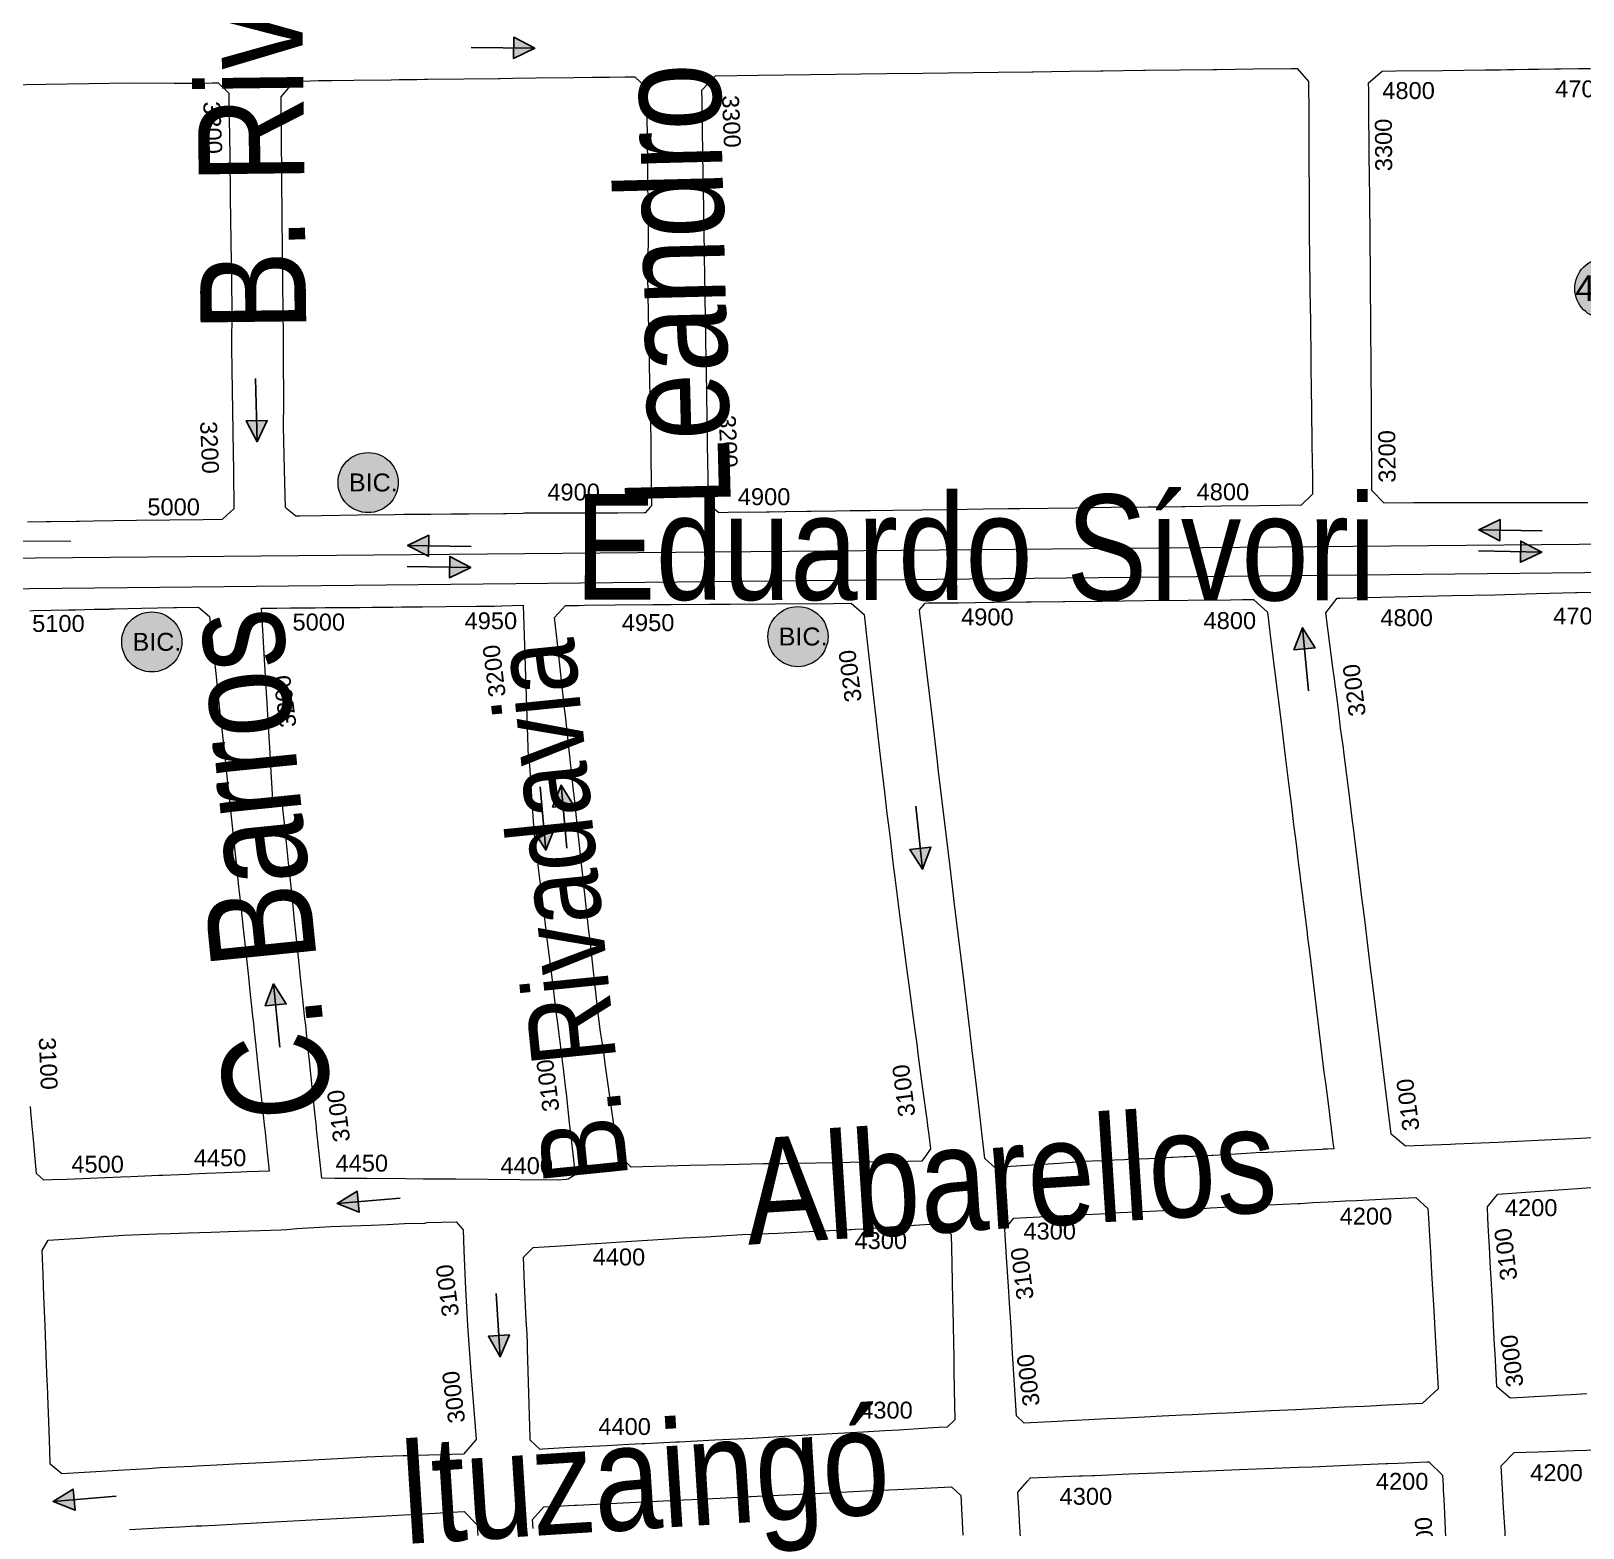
# Model space of a CAD drawing. Header units: millimetres. Extents: x 11558 to 23675, y 49449 to 61482.
# Drawn here: x 16258.3 to 16625.3, y 56756 to 57110 of the extents above; entities that cross this region are included whole.
import ezdxf

# ---------------------------------------------------------------- set-up
doc = ezdxf.new("R2010")
doc.units = ezdxf.units.MM
for name, color, linetype in [('0. plano base - nombres calles', 22, 'Continuous'), ('0. Plano Base - PLANO', 254, 'Continuous'), ('0. Plano base - sentido calles', 253, 'Continuous'), ('7. puesta en valor CC la lucila', 212, 'Continuous'), ('numeración', 7, 'Continuous')]:
    doc.layers.add(name, color=color, linetype=linetype)
for name, color, linetype, true_color in [('Linea 407 IDA', 7, 'Continuous', 0xd10000), ('Linea 407 REGRESO', 7, 'Continuous', 0x0034d1), ('Linea 93 VUELTA', 7, 'Continuous', 0xfecc66)]:
    doc.layers.add(name, color=color, linetype=linetype, true_color=true_color)
doc.layers.add('Linea Bicentenario Nueva', color=7, linetype='Continuous', true_color=0x0000cc, transparency=0.05)
doc.layers.get('7. puesta en valor CC la lucila').off()
doc.styles.get("Standard").update_dxf_attribs({"font": 'arial.ttf'})

# ---------------------------------------------------------------- blocks, each defined once
blk = doc.blocks.new('MANZANAS')
at = {"layer": '0. Plano Base - PLANO', "color": 0, "linetype": 'Continuous', "lineweight": 5}
for points in [[(5635634.1, 6179394.56), (5635625.45, 6179390.06), (5635622.36, 6179388.44), (5635613.6, 6179383.89), (5635613.39, 6179383.78), (5635613.19, 6179383.68), (5635607.9, 6179380.92), (5635605.64, 6179379.75), (5635604.95, 6179379.39), (5635604.41, 6179379.11), (5635601.85, 6179377.78), (5635597.53, 6179375.53), (5635591.36, 6179372.32), (5635587.43, 6179373.61), (5635587.39, 6179373.69), (5635583.23, 6179381.59), (5635582.87, 6179382.26), (5635578.88, 6179389.84), (5635578.49, 6179390.58), (5635573.86, 6179399.36), (5635569.21, 6179408.16), (5635569.12, 6179408.34), (5635564.59, 6179416.87), (5635563.26, 6179419.37), (5635562.87, 6179420.09), (5635560.15, 6179425.22), (5635559.74, 6179425.98), (5635559.71, 6179426.04), (5635555.02, 6179434.87), (5635550.36, 6179443.64), (5635549.35, 6179445.55), (5635545.7, 6179452.43), (5635543.12, 6179457.28), (5635542.31, 6179458.8), (5635543.84, 6179462.73), (5635543.93, 6179462.78), (5635546.77, 6179464.3), (5635556.47, 6179469.49), (5635565.37, 6179474.26), (5635568.5, 6179475.94), (5635569.96, 6179476.72), (5635571.41, 6179477.5), (5635574.26, 6179479.03), (5635574.43, 6179479.12), (5635576.56, 6179480.26), (5635579.83, 6179482.01), (5635580.87, 6179482.57), (5635581.02, 6179482.65), (5635584.86, 6179484.71), (5635585.34, 6179484.96), (5635587.32, 6179486.02)], [(5635722.69, 6179272.58), (5635700.54, 6179259.62), (5635697.35, 6179257.76), (5635686.26, 6179251.27), (5635685.05, 6179250.56), (5635676.24, 6179245.54), (5635675.21, 6179244.95), (5635665.99, 6179239.7), (5635661.66, 6179240.63), (5635654.37, 6179251.24), (5635644.43, 6179265.71), (5635640.88, 6179270.88), (5635639.57, 6179272.79), (5635637.32, 6179276.06), (5635634.63, 6179279.98), (5635632.34, 6179283.31), (5635629.72, 6179287.12), (5635624.79, 6179294.3), (5635619.99, 6179301.29), (5635619.8, 6179301.56), (5635615.28, 6179308.14), (5635614.98, 6179308.58), (5635610.05, 6179315.75), (5635609.52, 6179316.54), (5635606.79, 6179320.31), (5635605.06, 6179322.84), (5635602.81, 6179326.12), (5635600.92, 6179328.82), (5635600.11, 6179329.99), (5635598.54, 6179332.23), (5635595.36, 6179336.79), (5635593.58, 6179339.34), (5635591.08, 6179342.92), (5635591.85, 6179347.22), (5635592.51, 6179347.59), (5635598, 6179350.6), (5635606.66, 6179355.37), (5635615.66, 6179360.32), (5635624.6, 6179365.16), (5635633.16, 6179369.95), (5635641.24, 6179374.4), (5635641.6, 6179374.6), (5635650.49, 6179379.49)], [(5635256.56, 6179309.88), (5635264.84, 6179314.33), (5635273.82, 6179319.16), (5635282.32, 6179323.74), (5635291.7, 6179328.51), (5635292.79, 6179329.08), (5635295.72, 6179330.65), (5635299.69, 6179332.77), (5635300.87, 6179333.4), (5635304.24, 6179332.43), (5635307.11, 6179327.08), (5635311.21, 6179319.44), (5635315.97, 6179310.56), (5635320.8, 6179301.57), (5635325.42, 6179292.95), (5635328.4, 6179287.39), (5635332.56, 6179279.24), (5635337.37, 6179270.31), (5635341.93, 6179261.84), (5635342.13, 6179261.48), (5635346.4, 6179253.57), (5635350.62, 6179245.73), (5635349.82, 6179243.52), (5635349.33, 6179242.19), (5635345.34, 6179240.05), (5635331.46, 6179232.6), (5635326.67, 6179230.03), (5635322.52, 6179227.8), (5635319.54, 6179226.2), (5635318.96, 6179225.89), (5635313.6, 6179223.01), (5635312.64, 6179222.5), (5635308.73, 6179220.4)], [(5635731.02, 6179207.44), (5635727.85, 6179205.53), (5635724.93, 6179203.81), (5635724.09, 6179203.32), (5635720.33, 6179201.1), (5635716.84, 6179199), (5635715.44, 6179198.17), (5635711.39, 6179199.08), (5635707.43, 6179205.84), (5635706.37, 6179207.64), (5635704.04, 6179211.62), (5635701.94, 6179215.19), (5635698.34, 6179221.29), (5635697.16, 6179223.29), (5635694.58, 6179227.68), (5635692.71, 6179230.87), (5635691.13, 6179233.55), (5635689.77, 6179235.85), (5635690.33, 6179238.44), (5635690.58, 6179239.62), (5635710.43, 6179251.82)], [(5635318.89, 6179202.03), (5635319.7, 6179202.49), (5635327.01, 6179206.5), (5635328.37, 6179207.25), (5635332.28, 6179209.39), (5635335.01, 6179210.88), (5635335.43, 6179211.1), (5635335.59, 6179211.19), (5635336.42, 6179211.65), (5635342.1, 6179214.75), (5635348.76, 6179218.39), (5635349.33, 6179218.7), (5635353.91, 6179221.21), (5635354.59, 6179221.05), (5635357.29, 6179220.42), (5635359.63, 6179216.89), (5635363.13, 6179211.63), (5635365.58, 6179207.93), (5635367.89, 6179204.46), (5635369.56, 6179201.94), (5635371.02, 6179199.75), (5635374.87, 6179193.95), (5635375.24, 6179193.38), (5635375.63, 6179192.8), (5635376.11, 6179192.08), (5635376.14, 6179192.03), (5635380.51, 6179185.45), (5635381.52, 6179183.93), (5635385.71, 6179177.62), (5635390.55, 6179170.32), (5635392.84, 6179166.87), (5635394.26, 6179164.75), (5635395.12, 6179163.45), (5635395.4, 6179163.03), (5635398.38, 6179158.53), (5635399.9, 6179156.25), (5635404.69, 6179149.03), (5635406.99, 6179145.57), (5635408.58, 6179143.17), (5635409.43, 6179141.9), (5635409.5, 6179141.79), (5635410.84, 6179139.77), (5635411.86, 6179138.24), (5635413.75, 6179135.39), (5635414.37, 6179134.45), (5635414.62, 6179134.08), (5635416.04, 6179131.94), (5635419.23, 6179127.13), (5635419.7, 6179126.43), (5635422.51, 6179122.2), (5635424.5, 6179119.19), (5635424.72, 6179118.87), (5635427.8, 6179114.22), (5635430.24, 6179110.56), (5635425.71, 6179107.97), (5635424.41, 6179107.22), (5635422.68, 6179106.23), (5635421.12, 6179105.33), (5635417.38, 6179103.2), (5635414.31, 6179101.43), (5635413.71, 6179101.09), (5635411.76, 6179099.97), (5635408.38, 6179098.03), (5635407.56, 6179097.57), (5635401.8, 6179094.27), (5635399.75, 6179093.09), (5635396.55, 6179091.26), (5635388.59, 6179086.7), (5635385.63, 6179085), (5635383.93, 6179084.03), (5635381.7, 6179084.66), (5635379.81, 6179087.59), (5635377.31, 6179091.46), (5635375.16, 6179094.82), (5635375.06, 6179094.98), (5635374.23, 6179096.27), (5635373.09, 6179098.03)], [(5635779.03, 6179118.61), (5635775.48, 6179116.47), (5635771.59, 6179114.14), (5635765.83, 6179110.68), (5635763.08, 6179111.65), (5635756.84, 6179122.42), (5635754.91, 6179125.75), (5635751.1, 6179132.32), (5635746.73, 6179139.87), (5635745.06, 6179142.63), (5635742.26, 6179147.31), (5635737.74, 6179154.93), (5635735.87, 6179158), (5635735.15, 6179159.19), (5635733.44, 6179162), (5635729.39, 6179168.75), (5635728.92, 6179169.57), (5635725.99, 6179174.45), (5635724.39, 6179177.12), (5635720.9, 6179182.98), (5635722.19, 6179187.2), (5635727.16, 6179190), (5635734.64, 6179194.2), (5635742.32, 6179198.52)], [(5635629.3, 6179113.15), (5635626.5, 6179117.82), (5635625.82, 6179118.97), (5635624.9, 6179120.51), (5635622.36, 6179124.78), (5635623.21, 6179128.15), (5635623.46, 6179129.15), (5635628.48, 6179132.02), (5635633.46, 6179134.87), (5635634.16, 6179135.27), (5635636.21, 6179136.44), (5635636.65, 6179136.69), (5635643.74, 6179140.75), (5635651.19, 6179145.01), (5635658.45, 6179149.17), (5635666.3, 6179153.66), (5635673.42, 6179157.73), (5635678.44, 6179160.6), (5635681.33, 6179162.21), (5635688.57, 6179166.4), (5635696.45, 6179170.91), (5635696.86, 6179171.14), (5635699.01, 6179172.38), (5635704.87, 6179175.73), (5635705.32, 6179175.98), (5635709.62, 6179174.65), (5635710.89, 6179172.48), (5635711.43, 6179171.54), (5635712.44, 6179169.82), (5635714.19, 6179166.8), (5635718.89, 6179158.75)], [(5635524.62, 6179064.3), (5635523.53, 6179066.12), (5635524.2, 6179068.95), (5635524.46, 6179070.01), (5635525.9, 6179070.86), (5635530.78, 6179073.71), (5635531.28, 6179074), (5635538, 6179077.92), (5635553.02, 6179086.69), (5635556.54, 6179088.74), (5635559.03, 6179090.2), (5635560.53, 6179091.08), (5635566.66, 6179094.65), (5635566.83, 6179094.75), (5635568.07, 6179095.48), (5635575.49, 6179099.81), (5635582.8, 6179104.08), (5635590.28, 6179108.44), (5635593.43, 6179110.29), (5635596.72, 6179112.21), (5635598.11, 6179113.02), (5635607.86, 6179118.71), (5635610.77, 6179117.91), (5635615.52, 6179109.8)], [(5635440, 6179020.12), (5635447.26, 6179024.38), (5635450.26, 6179026.14), (5635453.61, 6179028.1), (5635454.79, 6179028.79), (5635457.44, 6179030.35), (5635462.16, 6179033.11), (5635469.65, 6179037.54), (5635472.16, 6179039.01), (5635477.12, 6179041.94), (5635484.92, 6179046.55), (5635492.32, 6179050.91), (5635499.84, 6179055.36), (5635502.37, 6179056.85), (5635505.64, 6179058.78), (5635508.26, 6179060.33), (5635512.47, 6179059.02), (5635513.75, 6179056.81)]]:
    blk.add_lwpolyline(points, dxfattribs=at)
for points in [[(5635403.17, 6179384.6), (5635404.47, 6179389.1), (5635413.4, 6179393.88), (5635440.16, 6179408.22), (5635447.69, 6179412.25), (5635463.36, 6179420.65), (5635470.42, 6179424.43), (5635470.71, 6179424.59), (5635478.35, 6179428.68), (5635484.82, 6179432.15), (5635485.26, 6179432.39), (5635493.69, 6179436.9), (5635493.88, 6179437), (5635494.12, 6179437.14), (5635501.34, 6179441), (5635508.13, 6179444.64), (5635508.97, 6179445.09), (5635516.59, 6179449.17), (5635524.44, 6179453.38), (5635525.25, 6179453.82), (5635525.71, 6179454.06), (5635529.55, 6179452.53), (5635529.68, 6179452.27), (5635533, 6179445.96), (5635534.4, 6179443.3), (5635534.44, 6179443.21), (5635537.72, 6179436.99), (5635542.38, 6179428.12), (5635547.04, 6179419.25), (5635548.14, 6179417.21), (5635549.57, 6179414.54), (5635551.7, 6179410.56), (5635551.73, 6179410.51), (5635552.77, 6179408.57), (5635554.06, 6179406.16), (5635556.35, 6179401.9), (5635556.4, 6179401.8), (5635557.57, 6179399.63), (5635558.92, 6179397.1), (5635561.14, 6179392.97), (5635563.73, 6179388.14), (5635565.78, 6179384.32), (5635565.83, 6179384.22), (5635565.89, 6179384.1), (5635569.8, 6179376.82), (5635569.87, 6179376.68), (5635573.47, 6179369.97), (5635573.52, 6179369.88), (5635575.38, 6179366.41), (5635574.17, 6179362.81), (5635565.5, 6179358.16), (5635557.57, 6179353.91), (5635549.99, 6179349.84), (5635549.34, 6179349.49), (5635544.46, 6179346.88), (5635542.3, 6179345.72), (5635534.58, 6179341.58), (5635527.18, 6179337.62), (5635515.57, 6179331.39), (5635513.14, 6179330.09), (5635507.89, 6179327.28), (5635501.15, 6179323.67), (5635489.09, 6179317.2), (5635484.4, 6179314.69), (5635483.34, 6179314.12), (5635480.16, 6179312.42), (5635477.26, 6179310.86), (5635472.08, 6179308.09), (5635471.62, 6179307.84), (5635471.1, 6179307.56), (5635466.75, 6179305.23), (5635466.63, 6179305.17), (5635463.35, 6179303.41), (5635462.82, 6179303.12), (5635462.77, 6179303.1), (5635454.72, 6179298.78), (5635452.82, 6179297.76), (5635449.73, 6179298.43), (5635449.42, 6179299), (5635447.91, 6179301.79), (5635447.13, 6179303.23), (5635446.33, 6179304.71), (5635445.34, 6179306.56), (5635442.61, 6179311.61), (5635440.54, 6179315.44), (5635436.96, 6179322.07), (5635433.45, 6179328.57), (5635426.41, 6179341.6), (5635426.15, 6179342.06), (5635421.88, 6179349.98), (5635421.63, 6179350.43), (5635416.58, 6179359.79), (5635410.45, 6179371.09), (5635404.43, 6179382.27)], [(5635364.81, 6179251.11), (5635364.4, 6179250.89), (5635363.84, 6179251.02), (5635361.81, 6179251.46), (5635361.27, 6179251.58), (5635356.99, 6179259.38), (5635353.65, 6179265.47), (5635352.03, 6179268.41), (5635349.57, 6179273.38), (5635348.07, 6179276.21), (5635345.79, 6179280.52), (5635344.1, 6179283.71), (5635343.84, 6179284.21), (5635341.96, 6179287.76), (5635341.41, 6179288.79), (5635340.14, 6179291.19), (5635339.86, 6179291.72), (5635335.87, 6179299.26), (5635331.81, 6179306.83), (5635331.74, 6179306.95), (5635329.69, 6179310.81), (5635329.62, 6179310.93), (5635327.82, 6179314.32), (5635327.71, 6179314.53), (5635325.9, 6179317.92), (5635325.48, 6179318.71), (5635325.35, 6179318.95), (5635324.69, 6179320.2), (5635324.62, 6179320.33), (5635323.77, 6179321.92), (5635320.74, 6179327.62), (5635319.36, 6179330.22), (5635318.18, 6179332.44), (5635315.6, 6179337.29), (5635316.66, 6179341.94), (5635321.69, 6179344.8), (5635324.47, 6179346.28), (5635329.08, 6179348.75), (5635336.84, 6179352.91), (5635338.5, 6179353.8), (5635341.95, 6179355.64), (5635342.2, 6179355.77), (5635343.84, 6179356.65), (5635344.35, 6179356.93), (5635344.4, 6179356.96), (5635352, 6179361.02), (5635359.24, 6179364.9), (5635359.56, 6179365.07), (5635362.19, 6179366.48), (5635367.02, 6179369.07), (5635367.09, 6179369.1), (5635374.9, 6179373.28), (5635378.81, 6179375.38), (5635380.21, 6179376.13), (5635382.34, 6179377.27), (5635385.65, 6179379.04), (5635387.67, 6179380.12), (5635391.31, 6179379.02), (5635394.3, 6179373.45), (5635399.82, 6179363.12), (5635399.93, 6179362.9), (5635400.35, 6179362.13), (5635401.91, 6179359.21), (5635403.97, 6179355.36), (5635404.09, 6179355.13), (5635408.15, 6179347.53), (5635411.9, 6179339.92), (5635411.98, 6179339.77), (5635412.01, 6179339.72), (5635416.19, 6179331.99), (5635420.18, 6179324.65), (5635421.67, 6179321.89), (5635424.3, 6179317), (5635426.01, 6179314.04), (5635428.54, 6179309.41), (5635428.6, 6179309.3), (5635430.89, 6179305.01), (5635432.32, 6179302.32), (5635435.39, 6179296.59), (5635437.93, 6179291.84), (5635437.8, 6179291.32), (5635437.36, 6179289.65), (5635437.2, 6179289.57), (5635431.64, 6179286.67), (5635430.94, 6179286.31), (5635430.03, 6179285.83), (5635423.25, 6179282.3), (5635419.85, 6179280.53), (5635418.52, 6179279.84), (5635415.65, 6179278.35), (5635412.06, 6179276.42), (5635411.72, 6179276.23), (5635408.36, 6179274.35), (5635407.78, 6179274.03), (5635400.45, 6179270.17), (5635400.25, 6179270.06), (5635399.13, 6179269.47), (5635396.81, 6179268.25), (5635392.54, 6179266), (5635392.33, 6179265.89), (5635391.43, 6179265.42), (5635389.12, 6179264.22), (5635387.04, 6179263.1), (5635386.94, 6179263.05), (5635384.95, 6179261.97), (5635377.49, 6179257.93), (5635369.77, 6179253.79), (5635365.15, 6179251.3)], [(5635505.51, 6179299.21), (5635505.95, 6179301.29), (5635506.59, 6179301.63), (5635511.61, 6179304.3), (5635512.17, 6179304.61), (5635512.88, 6179304.98), (5635519.85, 6179308.7), (5635520.28, 6179308.93), (5635527.02, 6179312.52), (5635527.54, 6179312.8), (5635528.11, 6179313.1), (5635534.74, 6179316.64), (5635535.1, 6179316.83), (5635542.81, 6179320.94), (5635542.86, 6179320.97), (5635551.78, 6179325.73), (5635569.65, 6179335.26), (5635572.19, 6179336.61), (5635574.52, 6179337.85), (5635574.58, 6179337.84), (5635578.7, 6179336.72), (5635578.76, 6179336.71), (5635582.64, 6179331.05), (5635594.04, 6179314.47), (5635598.26, 6179308.33), (5635602.58, 6179302.03), (5635604.6, 6179299.1), (5635607.44, 6179294.96), (5635610.06, 6179291.16), (5635612.52, 6179287.58), (5635614.52, 6179284.66), (5635614.68, 6179284.44), (5635617.39, 6179280.48), (5635617.53, 6179280.28), (5635617.8, 6179279.89), (5635622.07, 6179273.67), (5635622.31, 6179273.32), (5635624.99, 6179269.43), (5635627.21, 6179266.19), (5635632.14, 6179259.02), (5635640.77, 6179246.28), (5635642.27, 6179244.27), (5635645.42, 6179239.67), (5635650.34, 6179232.54), (5635650.64, 6179232.09), (5635651.19, 6179231.3), (5635649.9, 6179230.54), (5635649.13, 6179230.08), (5635648.85, 6179229.92), (5635643.42, 6179226.71), (5635640.29, 6179224.85), (5635637.72, 6179223.33), (5635635.36, 6179221.97), (5635630.24, 6179218.91), (5635629.09, 6179218.23), (5635628.97, 6179218.16), (5635626.65, 6179216.79), (5635626.32, 6179216.59), (5635623.83, 6179215.12), (5635623.78, 6179215.09), (5635623.72, 6179215.06), (5635621.27, 6179213.61), (5635621.16, 6179213.55), (5635620.67, 6179213.26), (5635618.37, 6179211.94), (5635618.29, 6179211.9), (5635618.17, 6179211.83), (5635617.17, 6179211.23), (5635613.45, 6179208.98), (5635609.17, 6179206.56), (5635608.52, 6179206.19), (5635604.31, 6179203.77), (5635604.25, 6179203.74), (5635603.87, 6179203.52), (5635599.83, 6179201.21), (5635597.82, 6179199.92), (5635595.18, 6179198.29), (5635591.86, 6179196.29), (5635582.11, 6179190.45), (5635579.05, 6179191.22), (5635575.24, 6179196.87), (5635574.39, 6179198.09), (5635569.37, 6179205.54), (5635564.62, 6179212.51), (5635561.86, 6179216.56), (5635559.6, 6179219.87), (5635554.7, 6179227.06), (5635549.75, 6179234.32), (5635544.97, 6179241.31), (5635539.95, 6179248.66), (5635530.42, 6179262.6), (5635527.13, 6179267.42), (5635525.41, 6179269.98), (5635520.47, 6179277.33), (5635515.63, 6179284.42), (5635515.39, 6179284.75), (5635515.29, 6179284.91), (5635508.5, 6179294.83), (5635505.94, 6179298.58)], [(5635517.85, 6179157.56), (5635505.76, 6179150.83), (5635502.28, 6179151.87), (5635501.62, 6179152.07), (5635498.73, 6179156.09), (5635497.14, 6179158.36), (5635491.96, 6179165.61), (5635489.03, 6179169.71), (5635487.14, 6179172.47), (5635484.59, 6179175.94), (5635482.07, 6179179.47), (5635472.46, 6179193.88), (5635471.17, 6179195.81), (5635457.83, 6179215.79), (5635453.23, 6179222.7), (5635453.02, 6179223.01), (5635442.35, 6179239), (5635442.12, 6179239.34), (5635433.25, 6179252.71), (5635429.72, 6179257.83), (5635430.73, 6179261.53), (5635431.88, 6179262.15), (5635433.55, 6179263.05), (5635434.72, 6179263.72), (5635441.04, 6179267.06), (5635448.99, 6179271.26), (5635452.41, 6179273.07), (5635452.83, 6179273.29), (5635460.85, 6179277.53), (5635461.36, 6179277.8), (5635465.12, 6179279.79), (5635474.56, 6179284.78), (5635486.77, 6179291.24), (5635490.42, 6179293.17), (5635494.41, 6179292.21), (5635498.83, 6179285.63), (5635503.54, 6179278.64), (5635503.84, 6179278.21), (5635504.29, 6179277.52), (5635508.12, 6179271.85), (5635508.36, 6179271.49), (5635508.57, 6179271.18), (5635512.89, 6179264.76), (5635513.21, 6179264.28), (5635518.02, 6179257.15), (5635520.9, 6179252.94), (5635522.81, 6179250.15), (5635524.64, 6179247.49), (5635524.69, 6179247.42), (5635527.87, 6179242.77), (5635529.52, 6179240.36), (5635530.24, 6179239.31), (5635532.41, 6179236.15), (5635535.3, 6179232), (5635537.62, 6179228.72), (5635542.57, 6179221.63), (5635544.83, 6179218.4), (5635547.68, 6179214.34), (5635550.03, 6179210.99), (5635552.6, 6179207.33), (5635553.26, 6179206.39), (5635558.38, 6179199.09), (5635562.6, 6179193.07), (5635563.82, 6179191.31), (5635564.33, 6179190.56), (5635566.57, 6179187.31), (5635566.5, 6179186.75), (5635566.13, 6179183.78), (5635560.25, 6179180.58), (5635554.72, 6179177.58), (5635540.53, 6179169.88), (5635537.24, 6179168.09), (5635533.15, 6179165.94), (5635525.37, 6179161.64)], [(5635421.83, 6179257.01), (5635439.49, 6179225.55), (5635439.6, 6179225.6), (5635440.6, 6179224.16), (5635442.48, 6179221.06), (5635444.52, 6179217.69), (5635449.28, 6179209.9), (5635449.31, 6179209.85), (5635449.53, 6179209.52), (5635451.62, 6179206.47), (5635453.63, 6179203.54), (5635454.81, 6179201.82), (5635455.75, 6179200.46), (5635458.6, 6179196.3), (5635463.55, 6179189.08), (5635468.43, 6179181.97), (5635473.39, 6179174.76), (5635474.26, 6179173.5), (5635476.43, 6179170.36), (5635477.42, 6179168.91), (5635478.32, 6179167.6), (5635479.35, 6179166.12), (5635481.11, 6179163.56), (5635483.13, 6179160.62), (5635484.06, 6179159.23), (5635487.94, 6179153.42), (5635490.12, 6179150.16), (5635494.83, 6179143.1), (5635493.88, 6179141.44), (5635493.48, 6179141.19), (5635491.91, 6179140.2), (5635483.72, 6179136.02), (5635470.29, 6179129.17), (5635465.83, 6179126.9), (5635463.41, 6179125.67), (5635459.85, 6179123.85), (5635451.54, 6179119.61), (5635447.73, 6179117.66), (5635444.83, 6179116.19), (5635442.07, 6179114.77), (5635436.01, 6179123.93), (5635435.57, 6179124.59), (5635435.37, 6179124.9), (5635433.44, 6179127.82), (5635431.32, 6179131.02), (5635428.8, 6179134.83), (5635426.67, 6179138.06), (5635424.78, 6179140.91), (5635424.4, 6179141.48), (5635423.48, 6179142.87), (5635422, 6179145.12), (5635421.11, 6179146.46), (5635420.77, 6179146.97), (5635417.26, 6179152.28), (5635416.59, 6179153.29), (5635413.51, 6179157.95), (5635413.07, 6179158.62), (5635412.29, 6179159.8), (5635407.85, 6179166.51), (5635407.35, 6179167.26), (5635407.23, 6179167.45), (5635403.4, 6179173.25), (5635401.82, 6179175.64), (5635401.12, 6179176.69), (5635396.76, 6179183.29), (5635394.73, 6179186.35), (5635392.72, 6179189.4), (5635392.6, 6179189.34), (5635390.8, 6179188.45), (5635390.53, 6179188.9), (5635386.45, 6179195.74), (5635386.21, 6179196.14), (5635373.49, 6179217.45), (5635368.51, 6179225.8), (5635367.92, 6179226.8), (5635367.29, 6179227.85), (5635370.39, 6179229.51), (5635373.29, 6179231.05), (5635373.54, 6179231.18), (5635374.83, 6179231.87), (5635375.82, 6179232.39), (5635378.48, 6179233.8), (5635380.54, 6179234.9), (5635381.03, 6179235.16), (5635383.12, 6179236.27), (5635387.89, 6179238.8), (5635390.34, 6179240.11), (5635391.88, 6179240.92), (5635394.67, 6179242.41), (5635396.53, 6179243.39), (5635398.92, 6179244.67), (5635400.87, 6179245.7), (5635405.75, 6179248.3), (5635412.16, 6179251.7), (5635415.68, 6179253.57), (5635415.91, 6179253.7), (5635417.33, 6179254.49), (5635417.39, 6179254.53)], [(5635621.69, 6179143.21), (5635616.18, 6179139.99), (5635613.78, 6179140.64), (5635606.76, 6179152.29), (5635606.18, 6179153.25), (5635602.95, 6179158.63), (5635599.35, 6179164.6), (5635598.61, 6179165.82), (5635598.57, 6179165.9), (5635594.35, 6179172.9), (5635590.94, 6179178.56), (5635591.61, 6179181.83), (5635592.95, 6179182.62), (5635598.21, 6179185.7), (5635601.9, 6179187.87), (5635606.3, 6179190.45), (5635609.23, 6179192.18), (5635613.4, 6179194.63), (5635619.46, 6179198.18), (5635622.19, 6179199.79), (5635627.09, 6179202.67), (5635630.14, 6179204.46), (5635631.83, 6179205.45), (5635634.46, 6179206.99), (5635637.93, 6179209.03), (5635640.86, 6179210.75), (5635642.23, 6179211.57), (5635646.54, 6179214.09), (5635649.63, 6179215.87), (5635650.09, 6179216.14), (5635652.76, 6179217.74), (5635655.8, 6179219.52), (5635659.35, 6179221.61), (5635661.58, 6179222.92), (5635667.97, 6179226.67), (5635673.76, 6179230.07), (5635677.45, 6179229.03), (5635678.59, 6179227.12), (5635680.76, 6179223.48), (5635682.73, 6179220.17), (5635685.31, 6179215.84), (5635689.8, 6179208.29), (5635692.17, 6179204.32), (5635699.34, 6179192.29), (5635697.52, 6179187.46), (5635689.04, 6179182.51), (5635688.29, 6179182.07), (5635685.71, 6179180.57), (5635681.69, 6179178.22), (5635674.25, 6179173.86), (5635671.74, 6179172.42), (5635671.63, 6179172.35), (5635666.63, 6179169.43), (5635662.49, 6179167.02), (5635659.12, 6179165.05), (5635657.65, 6179164.19), (5635655.6, 6179163), (5635651.81, 6179160.79), (5635650.48, 6179160.01), (5635648.51, 6179158.86), (5635644.34, 6179156.43), (5635640.74, 6179154.33), (5635636.77, 6179152.01), (5635633.03, 6179149.83), (5635629.36, 6179147.68), (5635626.58, 6179146.07)], [(5635517.94, 6179081.97), (5635517.45, 6179081.67), (5635514.33, 6179082.54), (5635514.05, 6179083.05), (5635503.88, 6179101.35), (5635503.3, 6179102.35), (5635502.13, 6179104.48), (5635500.43, 6179107.29), (5635496.14, 6179114.65), (5635492.97, 6179120.2), (5635493.98, 6179123.27), (5635500.63, 6179127.3), (5635506.63, 6179130.93), (5635506.84, 6179131.06), (5635510.74, 6179133.42), (5635521.44, 6179139.91), (5635524.4, 6179141.65), (5635529.02, 6179144.38), (5635536.4, 6179148.77), (5635543.72, 6179153), (5635551.4, 6179157.49), (5635555.82, 6179160.04), (5635558.48, 6179161.59), (5635558.9, 6179161.84), (5635559.55, 6179162.24), (5635561.07, 6179163.16), (5635566.52, 6179166.46), (5635572.58, 6179170.14), (5635575.73, 6179172.06), (5635576.07, 6179172.26), (5635576.67, 6179172.63), (5635580.27, 6179171.6), (5635583.5, 6179165.69), (5635585.77, 6179161.52), (5635587.58, 6179158.21), (5635588.86, 6179155.85), (5635592.44, 6179149.3), (5635594.35, 6179145.8), (5635595.68, 6179143.35), (5635597.75, 6179139.56), (5635597.86, 6179139.35), (5635601.28, 6179133.09), (5635600.45, 6179130.75), (5635598.66, 6179129.68), (5635596.58, 6179128.42), (5635594.53, 6179127.2), (5635590.58, 6179124.82), (5635587.79, 6179123.17), (5635583.34, 6179120.52), (5635575.75, 6179116.01), (5635570.93, 6179113.15), (5635568.41, 6179111.65), (5635560.81, 6179107.14), (5635553.13, 6179102.64), (5635545.86, 6179098.39), (5635545.2, 6179098), (5635538.89, 6179094.32), (5635538.26, 6179093.95), (5635535.55, 6179092.36), (5635531.05, 6179089.72), (5635523.6, 6179085.37)], [(5635425.49, 6179027.86), (5635419.74, 6179024.43), (5635416.27, 6179025.16), (5635414.61, 6179028.08), (5635412.32, 6179032.1), (5635408.23, 6179039.31), (5635406.99, 6179041.51), (5635406.62, 6179042.16), (5635404.58, 6179045.79), (5635400.07, 6179053.65), (5635396.61, 6179059.74), (5635394.08, 6179064.19), (5635391.26, 6179069.15), (5635391.39, 6179071.92), (5635397.94, 6179075.93), (5635401.49, 6179078.09), (5635403.68, 6179079.43), (5635405.68, 6179080.61), (5635406.64, 6179081.19), (5635413.61, 6179085.15), (5635416.31, 6179086.72), (5635419.91, 6179088.72), (5635424.7, 6179091.38), (5635428.3, 6179093.42), (5635430.36, 6179094.58), (5635432.49, 6179095.79), (5635434.8, 6179097.1), (5635439.1, 6179099.53), (5635440.33, 6179100.23), (5635442.29, 6179101.47), (5635449.23, 6179105.66), (5635455.47, 6179109.17), (5635457.54, 6179110.29), (5635460.88, 6179112.23), (5635465.5, 6179114.98), (5635468.31, 6179116.38), (5635468.99, 6179116.98), (5635475, 6179120.3), (5635477.36, 6179119.36), (5635479.75, 6179115.14), (5635484.28, 6179107.26), (5635488.68, 6179099.72), (5635493.92, 6179091.19), (5635495.55, 6179088.58), (5635499.19, 6179082.78), (5635502.95, 6179076.78), (5635501.9, 6179072.35), (5635492.32, 6179066.99), (5635490.97, 6179066.24), (5635489.35, 6179065.34), (5635485.23, 6179063.03), (5635481.9, 6179061.16), (5635481.78, 6179061.09), (5635477.18, 6179058.37), (5635469.65, 6179053.9), (5635468.57, 6179053.26), (5635462.2, 6179049.49), (5635454.9, 6179045.21), (5635452.61, 6179043.87), (5635447.23, 6179040.77), (5635446.28, 6179040.17), (5635439.81, 6179036.39), (5635439.76, 6179036.36), (5635439.68, 6179036.32), (5635437.35, 6179034.92), (5635432.37, 6179031.96)]]:
    blk.add_lwpolyline(points, close=True, dxfattribs=at)
blk = doc.blocks.new('407 vuelta')
at = {"layer": 'Linea 407 REGRESO', "lineweight": 211, "true_color": 0xededed}
h = blk.add_hatch(color=7, dxfattribs=at)
h.dxf.hatch_style = 1
edge = h.paths.add_edge_path()
edge.add_arc((0, 0), 7.11, 0, 360)
at = {"layer": 'Linea 407 REGRESO', "lineweight": 15}
blk.add_circle((0, 0), 7.11, dxfattribs=at)
at = {"layer": 'Linea 407 REGRESO', "lineweight": 15, "insert": (-6.97, 3.06), "char_height": 6, "attachment_point": 1}
blk.add_mtext_dynamic_manual_height_columns('407', width=16.4579, gutter_width=12.5, heights=[0], dxfattribs=at)
blk = doc.blocks.new('bic. nueva fucsia')
at = {"layer": 'Linea Bicentenario Nueva', "lineweight": 211, "true_color": 0xededed}
h = blk.add_hatch(color=7, dxfattribs=at)
h.dxf.hatch_style = 1
edge = h.paths.add_edge_path()
edge.add_arc((0, 0), 7.11, 0, 360)
at = {"layer": 'Linea Bicentenario Nueva', "color": 230, "lineweight": 9, "true_color": 0xea348c}
blk.add_circle((0, 0), 7.11, dxfattribs=at)
at = {"layer": 'Linea Bicentenario Nueva', "color": 230, "lineweight": 15, "true_color": 0xea348c, "insert": (-4.55, 2.15), "char_height": 4.25, "attachment_point": 1}
blk.add_mtext_dynamic_manual_height_columns('BIC.', width=16.4579, gutter_width=12.5, heights=[0], dxfattribs=at)
blk = doc.blocks.new('bic. nueva verde')
at = {"layer": 'Linea Bicentenario Nueva', "lineweight": 211, "true_color": 0xededed}
h = blk.add_hatch(color=7, dxfattribs=at)
h.dxf.hatch_style = 1
edge = h.paths.add_edge_path()
edge.add_arc((0, 0), 7.11, 0, 360)
at = {"layer": 'Linea Bicentenario Nueva', "color": 62, "lineweight": 9, "true_color": 0xa2c01b}
blk.add_circle((0, 0), 7.11, dxfattribs=at)
at = {"layer": 'Linea Bicentenario Nueva', "color": 62, "lineweight": 15, "true_color": 0xa2c01b, "insert": (-4.55, 2.15), "char_height": 4.25, "attachment_point": 1}
blk.add_mtext_dynamic_manual_height_columns('BIC.', width=16.4579, gutter_width=12.5, heights=[0], dxfattribs=at)

msp = doc.modelspace()

# ---------------------------------------------------------------- hatches: boundary and pattern name
at = {"layer": '0. Plano base - sentido calles', "linetype": 'Continuous', "lineweight": 25, "ltscale": 2, "true_color": 0x1a1a1a}
h = msp.add_hatch(color=250, dxfattribs=at)
h.dxf.hatch_style = 1
h.paths.add_polyline_path([(16377.44, 57105.96), (16372.47, 57108.53), (16372.44, 57106.03)])
h.paths.add_polyline_path([(16377.44, 57105.96), (16372.44, 57106.03), (16372.4, 57103.53)])
h = msp.add_hatch(color=250, dxfattribs=at)
h.dxf.hatch_style = 1
h.paths.add_polyline_path([(16311.79, 57012.87), (16314.16, 57017.94), (16311.66, 57017.87)])
h.paths.add_polyline_path([(16311.79, 57012.87), (16311.66, 57017.87), (16309.16, 57017.8)])
h = msp.add_hatch(color=250, dxfattribs=at)
h.dxf.hatch_style = 1
h.paths.add_polyline_path([(16600.68, 56992.04), (16605.64, 56989.45), (16605.68, 56991.95)])
h.paths.add_polyline_path([(16600.68, 56992.04), (16605.68, 56991.95), (16605.72, 56994.45)])
h = msp.add_hatch(color=250, dxfattribs=at)
h.dxf.hatch_style = 1
h.paths.add_polyline_path([(16347.38, 56988.36), (16352.33, 56985.78), (16352.37, 56988.28)])
h.paths.add_polyline_path([(16347.38, 56988.36), (16352.37, 56988.28), (16352.42, 56990.78)])
h = msp.add_hatch(color=250, dxfattribs=at)
h.dxf.hatch_style = 1
h.paths.add_polyline_path([(16615.59, 56986.79), (16610.63, 56989.37), (16610.59, 56986.87)])
h.paths.add_polyline_path([(16615.59, 56986.79), (16610.59, 56986.87), (16610.55, 56984.37)])
h = msp.add_hatch(color=250, dxfattribs=at)
h.dxf.hatch_style = 1
h.paths.add_polyline_path([(16362.29, 56983.11), (16357.33, 56985.7), (16357.29, 56983.2)])
h.paths.add_polyline_path([(16362.29, 56983.11), (16357.29, 56983.2), (16357.25, 56980.7)])
h = msp.add_hatch(color=250, dxfattribs=at)
h.dxf.hatch_style = 1
h.paths.add_polyline_path([(16559.01, 56968.87), (16556.98, 56963.67), (16559.47, 56963.89)])
h.paths.add_polyline_path([(16559.01, 56968.87), (16559.47, 56963.89), (16561.96, 56964.12)])
h = msp.add_hatch(color=250, dxfattribs=at)
h.dxf.hatch_style = 1
h.paths.add_polyline_path([(16383.68, 56931.68), (16381.64, 56926.48), (16384.13, 56926.7)])
h.paths.add_polyline_path([(16383.68, 56931.68), (16384.13, 56926.7), (16386.62, 56926.92)])
h = msp.add_hatch(color=250, dxfattribs=at)
h.dxf.hatch_style = 1
h.paths.add_polyline_path([(16380.03, 56916.29), (16382.08, 56921.5), (16379.59, 56921.27)])
h.paths.add_polyline_path([(16380.03, 56916.29), (16379.59, 56921.27), (16377.1, 56921.05)])
h = msp.add_hatch(color=250, dxfattribs=at)
h.dxf.hatch_style = 1
h.paths.add_polyline_path([(16469.17, 56911.76), (16471.12, 56917), (16468.64, 56916.73)])
h.paths.add_polyline_path([(16469.17, 56911.76), (16468.64, 56916.73), (16466.15, 56916.46)])
h = msp.add_hatch(color=250, dxfattribs=at)
h.dxf.hatch_style = 1
h.paths.add_polyline_path([(16315.68, 56884.65), (16313.69, 56879.43), (16316.18, 56879.67)])
h.paths.add_polyline_path([(16315.68, 56884.65), (16316.18, 56879.67), (16318.67, 56879.92)])
h = msp.add_hatch(color=250, dxfattribs=at)
h.dxf.hatch_style = 1
h.paths.add_polyline_path([(16330.69, 56832.7), (16335.88, 56830.63), (16335.67, 56833.12)])
h.paths.add_polyline_path([(16330.69, 56832.7), (16335.67, 56833.12), (16335.46, 56835.61)])
h = msp.add_hatch(color=250, dxfattribs=at)
h.dxf.hatch_style = 1
h.paths.add_polyline_path([(16369.29, 56796.48), (16371.46, 56801.63), (16368.97, 56801.47)])
h.paths.add_polyline_path([(16369.29, 56796.48), (16368.97, 56801.47), (16366.47, 56801.31)])
h = msp.add_hatch(color=250, dxfattribs=at)
h.dxf.hatch_style = 1
h.paths.add_polyline_path([(16263.53, 56762.22), (16268.72, 56760.15), (16268.51, 56762.64)])
h.paths.add_polyline_path([(16263.53, 56762.22), (16268.51, 56762.64), (16268.3, 56765.13)])
at = {"layer": 'Linea Bicentenario Nueva', "lineweight": 15, "true_color": 0xa2c01b}
h = msp.add_hatch(dxfattribs=at)
h.set_pattern_fill('AR-HBONE', color=62)
h.set_pattern_definition([(45, (1492.83, 3691.04), (1e-14, 143.6841), [304.8, -101.6]), (135, (1564.67, 3762.88), (1e-14, 143.6841), [304.8, -101.6])])
h.paths.add_polyline_path([(16333.67, 57000.83, 1), (16342.04, 57000.83, 1)])
h.paths.add_polyline_path([(16334.29, 56998.19), (16342.34, 56998.19), (16342.34, 57003.34), (16334.29, 57003.34)], flags=9)
at = {"layer": 'Linea Bicentenario Nueva', "lineweight": 15, "true_color": 0xea348c}
h = msp.add_hatch(dxfattribs=at)
h.set_pattern_fill('AR-HBONE', color=230)
h.set_pattern_definition([(45, (1442.51, 3658.3), (1e-14, 143.6841), [304.8, -101.6]), (135, (1514.36, 3730.14), (1e-14, 143.6841), [304.8, -101.6])])
h.paths.add_polyline_path([(16283.36, 56968.09, 1), (16291.72, 56968.09, 1)])
h.paths.add_polyline_path([(16283.98, 56965.45), (16292.02, 56965.45), (16292.02, 56970.61), (16283.98, 56970.61)], flags=9)
h = msp.add_hatch(dxfattribs=at)
h.set_pattern_fill('AR-HBONE', color=230)
h.set_pattern_definition([(45, (1594.51, 3659.35), (1e-14, 143.6841), [304.8, -101.6]), (135, (1666.35, 3731.19), (1e-14, 143.6841), [304.8, -101.6])])
h.paths.add_polyline_path([(16435.35, 56969.14, 1), (16443.71, 56969.14, 1)])
h.paths.add_polyline_path([(16435.97, 56966.5), (16444.01, 56966.5), (16444.01, 56971.65), (16435.97, 56971.65)], flags=9)

# ---------------------------------------------------------------- linework, layer by layer
at = {"layer": '0. Plano base - sentido calles', "color": 250, "linetype": 'Continuous', "lineweight": 25, "ltscale": 2, "true_color": 0x1a1a1a}
for points in [[(16362.44, 57106.16), (16377.44, 57105.96), (16372.4, 57103.53), (16372.47, 57108.53), (16377.44, 57105.96)], [(16311.39, 57027.87), (16311.79, 57012.87), (16309.16, 57017.8), (16314.16, 57017.94), (16311.79, 57012.87)], [(16615.68, 56991.78), (16600.68, 56992.04), (16605.72, 56994.45), (16605.64, 56989.45), (16600.68, 56992.04)], [(16362.37, 56988.11), (16347.38, 56988.36), (16352.42, 56990.78), (16352.33, 56985.78), (16347.38, 56988.36)], [(16600.59, 56987.04), (16615.59, 56986.79), (16610.55, 56984.37), (16610.63, 56989.37), (16615.59, 56986.79)], [(16347.29, 56983.36), (16362.29, 56983.11), (16357.25, 56980.7), (16357.33, 56985.7), (16362.29, 56983.11)], [(16560.38, 56953.94), (16559.01, 56968.87), (16561.96, 56964.12), (16556.98, 56963.67), (16559.01, 56968.87)], [(16378.7, 56931.23), (16380.03, 56916.29), (16377.1, 56921.05), (16382.08, 56921.5), (16380.03, 56916.29)], [(16385.01, 56916.74), (16383.68, 56931.68), (16386.62, 56926.92), (16381.64, 56926.48), (16383.68, 56931.68)], [(16467.57, 56926.67), (16469.17, 56911.76), (16466.15, 56916.46), (16471.12, 56917), (16469.17, 56911.76)], [(16317.17, 56869.72), (16315.68, 56884.65), (16318.67, 56879.92), (16313.69, 56879.43), (16315.68, 56884.65)], [(16345.63, 56833.96), (16330.69, 56832.7), (16335.46, 56835.61), (16335.88, 56830.63), (16330.69, 56832.7)], [(16368.31, 56811.45), (16369.29, 56796.48), (16366.47, 56801.31), (16371.46, 56801.63), (16369.29, 56796.48)], [(16278.47, 56763.48), (16263.53, 56762.22), (16268.3, 56765.13), (16268.72, 56760.15), (16263.53, 56762.22)]]:
    msp.add_lwpolyline(points, dxfattribs=at)
at = {"layer": 'Linea 93 VUELTA', "color": 31, "lineweight": 15, "true_color": 0xfecc66}
msp.add_lwpolyline([(16267.75, 56989.33), (16130.57, 56989.01), (16110.27, 56983.17), (16133.41, 56812.3), (16138.24, 56805.46), (16180.51, 55942.88), (16293.67, 55946.62), (16479.43, 55955.26), (16700.27, 55964.16)], dxfattribs=at)
at = {"layer": 'Linea Bicentenario Nueva', "color": 230, "lineweight": 15, "true_color": 0xea348c}
msp.add_lwpolyline([(15478.06, 55091.64), (15472.14, 55308.43), (15221.74, 55300.15), (15300.84, 56240.68), (15379.93, 56218.95), (15509.99, 56529.49), (15625.21, 56789.97), (15673.75, 56879.78), (16120.31, 56976.8), (16671.38, 56982.43), (16641.58, 57214.43), (16613.47, 57444.51), (17468.31, 57451.7), (17899.55, 57452.47), (18001.88, 57453.3), (18290.15, 57456.57), (19863.73, 57471.64), (19819.9, 57016.86)], dxfattribs=at)
at = {"layer": 'Linea Bicentenario Nueva', "color": 62, "lineweight": 15, "true_color": 0xa2c01b}
msp.add_lwpolyline([(19819.9, 57016.86), (16121.28, 56984.13), (15670.04, 56887.97), (15613.8, 56792.68), (15366.73, 56219), (15381.35, 56214.88), (15489.61, 56218.92), (15501.1, 55912.69), (15523.64, 55303.29), (15464.79, 55301.52), (15471.57, 55091.39)], dxfattribs=at)

# ---------------------------------------------------------------- block references
at = {"layer": '0. Plano Base - PLANO', "color": 28, "lineweight": 5, "true_color": 0x0d0d0d, "rotation": 332.5463477508169}
msp.add_blockref('MANZANAS', (-7833237.48, -2828296.13), dxfattribs=at)
at = {"layer": '7. puesta en valor CC la lucila', "color": 250, "lineweight": 30, "rotation": 332.5463477508169}
msp.add_blockref('MANZANAS', (-7833237.48, -2828296.13), dxfattribs=at)
at = {"layer": 'Linea 407 IDA', "lineweight": 15}
msp.add_blockref('407 vuelta', (16630.49, 57049.14), dxfattribs=at)
at = {"layer": 'Linea Bicentenario Nueva', "lineweight": 15}
for name, p in [('bic. nueva verde', (16338.03, 57003.22)), ('bic. nueva fucsia', (16439.68, 56966.79)), ('bic. nueva fucsia', (16286.87, 56965.53))]:
    msp.add_blockref(name, p, dxfattribs=at)

# ---------------------------------------------------------------- texts
at = {"layer": '0. plano base - nombres calles', "color": 250, "lineweight": 15, "true_color": 0x1a1a1a, "attachment_point": 1}
for s, insert, char_height, rotation in [('{\\fArial Narrow|b0|i0|c0|p34;Leandro N. Alem}', (16398.84, 56996.95), 25, 91.4248), ('\\pi-75,l100,t100;{\\fArial Narrow|b0|i0|c0|p34;B. Rivadavia}', (16298.74, 57013.73), 25, 90.7096), ('{\\fArial Narrow|b0|i0|c0|p34;Eduardo Sívori}', (16386.95, 57000.52), 25, 359.9441), ('{\\fArial Narrow|b0|i0|c0|p34;C. Barros}', (16304.76, 56851.27), 25, 95.7749), ('\\pi-60,l80,t80;{\\fArial Narrow|b0|i0|c0|p34;B. Rivadavia}', (16381.72, 56816.84), 20, 95.7818), ('{\\fArial Narrow|b0|i0|c0|p34;Albarellos}', (16426.33, 56847.9), 25, 3.6188), ('{\\fArial Narrow|b0|i0|c0|p34;Ituzaingó}', (16344.38, 56777.06), 25, 3.6188)]:
    msp.add_mtext_dynamic_manual_height_columns(s, width=329.255, gutter_width=12.5, heights=[0], dxfattribs=dict(at, insert=insert, char_height=char_height, rotation=rotation))
at = {"layer": 'numeración', "color": 251, "true_color": 0x606162, "char_height": 4, "attachment_point": 1}
for s, insert in [('4800', (16577.87, 57097.94)), ('4700', (16618.76, 57098.34)), ('4900', (16380.42, 57002.98)), ('4800', (16533.96, 57003.03)), ('5000', (16285.83, 56999.47)), ('4900', (16425.46, 57001.88)), ('4700', (16618.3, 56973.67)), ('5100', (16258.58, 56971.9)), ('5000', (16320.15, 56972.24)), ('4950', (16360.85, 56972.53)), ('4950', (16398.04, 56972.1)), ('4900', (16478.26, 56973.45)), ('4800', (16535.6, 56972.58)), ('4800', (16577.41, 56973.27)), ('4450', (16296.8, 56845.53)), ('4500', (16267.85, 56844.01)), ('4450', (16330.32, 56844.26)), ('4400', (16369.33, 56843.66)), ('4200', (16567.79, 56831.72)), ('4200', (16606.86, 56833.72)), ('4300', (16493, 56828.18)), ('4300', (16453.06, 56825.95)), ('4400', (16391.13, 56822.08)), ('4300', (16454.4, 56785.84)), ('4400', (16392.47, 56781.96)), ('4200', (16576.35, 56768.99)), ('4200', (16612.85, 56771.05)), ('4300', (16501.56, 56765.45))]:
    msp.add_mtext_dynamic_manual_height_columns(s, width=16.0314, gutter_width=12.5, heights=[0], dxfattribs=dict(at, insert=insert))
for s, insert, rotation in [('\\pt12;3300', (16303.04, 57093.47), 272.4527), ('\\pt12;3300', (16425.69, 57094.93), 272.4527), ('3300', (16576.22, 57076.84), 90.5203), ('\\pt12;3200', (16424.94, 57019.26), 272.4527), ('\\pt12;3200', (16302.28, 57017.81), 272.4527), ('3200', (16577.03, 57003.17), 90.5203), ('3200', (16366.64, 56952.25), 97.2591), ('3200', (16450.81, 56951.04), 97.2591), ('3200', (16570.03, 56947.69), 97.2591), ('3200', (16317.15, 56945.05), 97.2591), ('\\pt12;3100', (16264.13, 56872.11), 272.4527), ('3100', (16379.33, 56854.2), 97.2591), ('3100', (16463.5, 56852.99), 97.2591), ('3100', (16582.72, 56849.63), 97.2591), ('3100', (16329.84, 56846.99), 97.2591), ('3100', (16605.86, 56814.26), 97.2591), ('3100', (16491.49, 56809.71), 97.2591), ('3100', (16355.59, 56805.7), 97.2591), ('3000', (16607.31, 56789.05), 97.2591), ('3000', (16492.95, 56784.5), 97.2591), ('3000', (16357.05, 56780.5), 97.2591), ('3000', (16586.4, 56746.02), 94.1624)]:
    msp.add_mtext_dynamic_manual_height_columns(s, width=16.0314, gutter_width=12.5, heights=[0], dxfattribs=dict(at, insert=insert, rotation=rotation))

doc.saveas('drawing.dxf')
